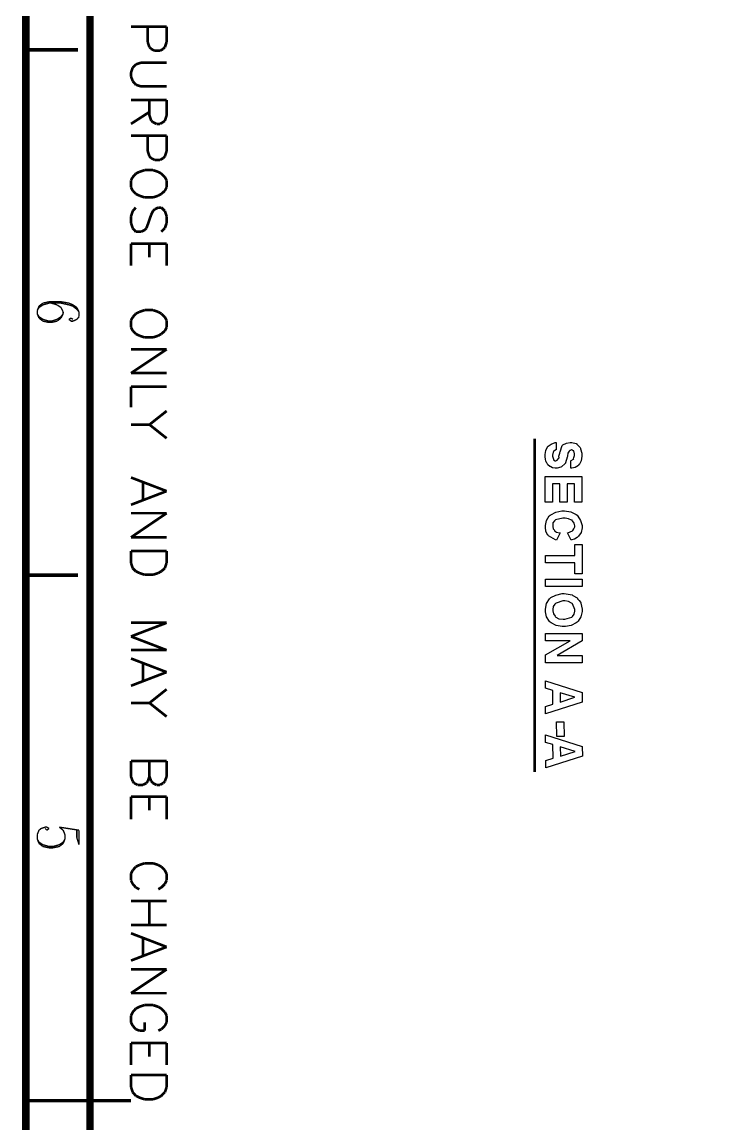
# Model space of a CAD drawing. Extents: x 0.1 to 11.6, y 0.3 to 16.2.
# Drawn here: x 0.141 to 2.746, y 8.177 to 12.347 of the extents above; entities that cross this region are included whole.
import ezdxf

# ---------------------------------------------------------------- set-up
doc = ezdxf.new("R2010")
doc.units = 0
doc.layers.get('0').update_dxf_attribs({"linetype": 'CONTINUOUS'})

msp = doc.modelspace()

# ---------------------------------------------------------------- linework, layer by layer
at = {"color": 0}
for points, const_width in [([(0.155003, 0.310004), (0.155003, 16.22)], 0.028333), ([(0.398329, 0.533311), (0.398329, 16.02)], 0.028333), ([(0.688314, 12.33), (0.553331, 12.33)], 0.01), ([(0.616644, 12.2717), (0.616644, 12.33)], 0.01), ([(0.688314, 12.33), (0.688314, 12.2717)], 0.01), ([(0.623318, 12.2517), (0.616644, 12.2717)], 0.01), ([(0.688314, 12.2717), (0.68164, 12.2517)], 0.01), ([(0.353353, 12.2416), (0.155003, 12.2416)], 0.013333), ([(0.629992, 12.245), (0.623318, 12.2517)], 0.01), ([(0.643338, 12.2383), (0.629992, 12.245)], 0.01), ([(0.663357, 12.2383), (0.643338, 12.2383)], 0.01), ([(0.675022, 12.245), (0.663357, 12.2383)], 0.01), ([(0.68164, 12.2517), (0.675022, 12.245)], 0.01), ([(0.560004, 12.175), (0.553331, 12.155)], 0.01), ([(0.571669, 12.1867), (0.560004, 12.175)], 0.01), ([(0.591689, 12.1934), (0.571669, 12.1867)], 0.01), ([(0.688314, 12.1934), (0.591689, 12.1934)], 0.01), ([(0.553331, 12.155), (0.553331, 12.1417)], 0.01), ([(0.553331, 12.1417), (0.560004, 12.1233)], 0.01), ([(0.560004, 12.1233), (0.571669, 12.11)], 0.01), ([(0.571669, 12.11), (0.591689, 12.1033)], 0.01), ([(0.591689, 12.1033), (0.688314, 12.1033)], 0.01), ([(0.688314, 12.0517), (0.553331, 12.0517)], 0.01), ([(0.623318, 11.9933), (0.623318, 12.0517)], 0.01), ([(0.688314, 12.0517), (0.688314, 11.9933)], 0.01), ([(0.623318, 12.0067), (0.553331, 11.9616)], 0.01), ([(0.629992, 11.9733), (0.623318, 11.9933)], 0.01), ([(0.636664, 11.9683), (0.629992, 11.9733)], 0.01), ([(0.650011, 11.9616), (0.636664, 11.9683)], 0.01), ([(0.675022, 11.9683), (0.663357, 11.9616)], 0.01), ([(0.68164, 11.9733), (0.675022, 11.9683)], 0.01), ([(0.688314, 11.9933), (0.68164, 11.9733)], 0.01), ([(0.663357, 11.9616), (0.650011, 11.9616)], 0.01), ([(0.688314, 11.9167), (0.553331, 11.9167)], 0.01), ([(0.616644, 11.8583), (0.616644, 11.9167)], 0.01), ([(0.688314, 11.9167), (0.688314, 11.8583)], 0.01), ([(0.623318, 11.8383), (0.616644, 11.8583)], 0.01), ([(0.688314, 11.8583), (0.68164, 11.8383)], 0.01), ([(0.629992, 11.8317), (0.623318, 11.8383)], 0.01), ([(0.643338, 11.825), (0.629992, 11.8317)], 0.01), ([(0.663357, 11.825), (0.643338, 11.825)], 0.01), ([(0.675022, 11.8317), (0.663357, 11.825)], 0.01), ([(0.68164, 11.8383), (0.675022, 11.8317)], 0.01), ([(0.560004, 11.76), (0.553331, 11.7483)], 0.01), ([(0.571669, 11.7733), (0.560004, 11.76)], 0.01), ([(0.585015, 11.78), (0.571669, 11.7733)], 0.01), ([(0.604981, 11.7867), (0.585015, 11.78)], 0.01), ([(0.636664, 11.7867), (0.604981, 11.7867)], 0.01), ([(0.656685, 11.78), (0.636664, 11.7867)], 0.01), ([(0.668349, 11.7733), (0.656685, 11.78)], 0.01), ([(0.68164, 11.76), (0.668349, 11.7733)], 0.01), ([(0.688314, 11.7483), (0.68164, 11.76)], 0.01), ([(0.553331, 11.7483), (0.553331, 11.7217)], 0.01), ([(0.553331, 11.7217), (0.560004, 11.7083)], 0.01), ([(0.68164, 11.7083), (0.688314, 11.7217)], 0.01), ([(0.688314, 11.7217), (0.688314, 11.7483)], 0.01), ([(0.560004, 11.7083), (0.571669, 11.6967)], 0.01), ([(0.571669, 11.6967), (0.585015, 11.69)], 0.01), ([(0.585015, 11.69), (0.604981, 11.6833)], 0.01), ([(0.604981, 11.6833), (0.636664, 11.6833)], 0.01), ([(0.636664, 11.6833), (0.656685, 11.69)], 0.01), ([(0.656685, 11.69), (0.668349, 11.6967)], 0.01), ([(0.668349, 11.6967), (0.68164, 11.7083)], 0.01), ([(0.553331, 11.6117), (0.560004, 11.6317)], 0.01), ([(0.560004, 11.6317), (0.571669, 11.645)], 0.01), ([(0.636664, 11.6317), (0.629992, 11.6183)], 0.01), ([(0.643338, 11.6383), (0.636664, 11.6317)], 0.01), ([(0.656685, 11.645), (0.643338, 11.6383)], 0.01), ([(0.668349, 11.645), (0.656685, 11.645)], 0.01), ([(0.68164, 11.6317), (0.668349, 11.645)], 0.01), ([(0.688314, 11.6117), (0.68164, 11.6317)], 0.01), ([(0.553331, 11.5866), (0.553331, 11.6117)], 0.01), ([(0.629992, 11.6183), (0.616644, 11.58)], 0.01), ([(0.688314, 11.5866), (0.688314, 11.6117)], 0.01), ([(0.560004, 11.5667), (0.553331, 11.5866)], 0.01), ([(0.571669, 11.5533), (0.560004, 11.5667)], 0.01), ([(0.591689, 11.5533), (0.571669, 11.5533)], 0.01), ([(0.604981, 11.56), (0.591689, 11.5533)], 0.01), ([(0.611654, 11.5667), (0.604981, 11.56)], 0.01), ([(0.616644, 11.58), (0.611654, 11.5667)], 0.01), ([(0.668349, 11.5533), (0.68164, 11.5667)], 0.01), ([(0.68164, 11.5667), (0.688314, 11.5866)], 0.01), ([(0.688314, 11.5084), (0.553331, 11.5084)], 0.01), ([(0.553331, 11.5084), (0.553331, 11.425)], 0.01), ([(0.623318, 11.5084), (0.623318, 11.4567)], 0.01), ([(0.688314, 11.5084), (0.688314, 11.425)], 0.01), ([(0.205024, 11.2717), (0.198351, 11.255)], 0.005208), ([(0.205024, 11.2667), (0.198351, 11.255)], 0.005208), ([(0.219997, 11.2833), (0.205024, 11.2717)], 0.005208), ([(0.219997, 11.2767), (0.205024, 11.2667)], 0.005208), ([(0.243326, 11.2884), (0.219997, 11.2833)], 0.005208), ([(0.243326, 11.2833), (0.219997, 11.2767)], 0.005208), ([(0.288357, 11.2884), (0.243326, 11.2884)], 0.005208), ([(0.288357, 11.2833), (0.243326, 11.2833)], 0.005208), ([(0.273329, 11.2767), (0.251682, 11.2833)], 0.005208), ([(0.288357, 11.2667), (0.273329, 11.2767)], 0.005208), ([(0.31836, 11.2833), (0.288357, 11.2884)], 0.005208), ([(0.31836, 11.2767), (0.288357, 11.2833)], 0.005208), ([(0.296658, 11.25), (0.288357, 11.2667)], 0.005208), ([(0.333333, 11.2767), (0.31836, 11.2833)], 0.005208), ([(0.333333, 11.2717), (0.31836, 11.2767)], 0.005208), ([(0.348307, 11.2667), (0.333333, 11.2767)], 0.005208), ([(0.348307, 11.26), (0.333333, 11.2717)], 0.005208), ([(0.356663, 11.25), (0.348307, 11.2667)], 0.005208), ([(0.356663, 11.25), (0.348307, 11.26)], 0.005208), ([(0.604981, 11.2567), (0.585015, 11.25)], 0.01), ([(0.636664, 11.2567), (0.604981, 11.2567)], 0.01), ([(0.656685, 11.25), (0.636664, 11.2567)], 0.01), ([(0.198351, 11.255), (0.198351, 11.2433)], 0.005208), ([(0.198351, 11.2433), (0.205024, 11.2267)], 0.005208), ([(0.198351, 11.2433), (0.205024, 11.2317)], 0.005208), ([(0.205024, 11.2317), (0.219997, 11.2217)], 0.005208), ([(0.205024, 11.2267), (0.219997, 11.215)], 0.005208), ([(0.219997, 11.2217), (0.243326, 11.215)], 0.005208), ([(0.251682, 11.215), (0.273329, 11.2217)], 0.005208), ([(0.273329, 11.2217), (0.288357, 11.2317)], 0.005208), ([(0.273329, 11.215), (0.288357, 11.2267)], 0.005208), ([(0.288357, 11.2267), (0.296658, 11.2433)], 0.005208), ([(0.288357, 11.2317), (0.296658, 11.2433)], 0.005208), ([(0.296658, 11.2433), (0.296658, 11.25)], 0.005208), ([(0.32666, 11.2267), (0.31836, 11.2217)], 0.005208), ([(0.31836, 11.2217), (0.32666, 11.215)], 0.005208), ([(0.333333, 11.2217), (0.32666, 11.2267)], 0.005208), ([(0.333333, 11.215), (0.348307, 11.2217)], 0.005208), ([(0.348307, 11.2217), (0.356663, 11.2317)], 0.005208), ([(0.356663, 11.2317), (0.356663, 11.25)], 0.005208), ([(0.560004, 11.23), (0.553331, 11.2183)], 0.01), ([(0.553331, 11.2183), (0.553331, 11.1917)], 0.01), ([(0.571669, 11.2433), (0.560004, 11.23)], 0.01), ([(0.585015, 11.25), (0.571669, 11.2433)], 0.01), ([(0.668349, 11.2433), (0.656685, 11.25)], 0.01), ([(0.68164, 11.23), (0.668349, 11.2433)], 0.01), ([(0.688314, 11.2183), (0.68164, 11.23)], 0.01), ([(0.688314, 11.1917), (0.688314, 11.2183)], 0.01), ([(0.219997, 11.215), (0.243326, 11.21)], 0.005208), ([(0.243326, 11.215), (0.251682, 11.215)], 0.005208), ([(0.243326, 11.21), (0.251682, 11.21)], 0.005208), ([(0.251682, 11.21), (0.273329, 11.215)], 0.005208), ([(0.32666, 11.215), (0.333333, 11.215)], 0.005208), ([(0.553331, 11.1917), (0.560004, 11.1783)], 0.01), ([(0.560004, 11.1783), (0.571669, 11.1667)], 0.01), ([(0.668349, 11.1667), (0.68164, 11.1783)], 0.01), ([(0.68164, 11.1783), (0.688314, 11.1917)], 0.01), ([(0.571669, 11.1667), (0.585015, 11.16)], 0.01), ([(0.585015, 11.16), (0.604981, 11.1533)], 0.01), ([(0.604981, 11.1533), (0.636664, 11.1533)], 0.01), ([(0.636664, 11.1533), (0.656685, 11.16)], 0.01), ([(0.656685, 11.16), (0.668349, 11.1667)], 0.01), ([(0.688314, 11.1083), (0.553331, 11.1083)], 0.01), ([(0.688314, 11.1083), (0.553331, 11.0183)], 0.01), ([(0.688314, 11.0183), (0.553331, 11.0183)], 0.01), ([(0.688314, 10.9667), (0.553331, 10.9667)], 0.01), ([(0.553331, 10.9667), (0.553331, 10.8883)], 0.01), ([(0.688314, 10.875), (0.623318, 10.8233)], 0.01), ([(0.623318, 10.8233), (0.553331, 10.8233)], 0.01), ([(0.688314, 10.7717), (0.623318, 10.8233)], 0.01), ([(2.08165, 10.77), (2.08165, 9.50836)], 0.01), ([(0.688314, 10.5717), (0.553331, 10.6233)], 0.01), ([(0.598307, 10.6033), (0.598307, 10.54)], 0.01), ([(0.688314, 10.5717), (0.553331, 10.52)], 0.01), ([(0.688314, 10.4883), (0.553331, 10.4883)], 0.01), ([(0.688314, 10.4883), (0.553331, 10.3967)], 0.01), ([(0.688314, 10.3967), (0.553331, 10.3967)], 0.01), ([(0.688314, 10.345), (0.553331, 10.345)], 0.01), ([(0.553331, 10.3), (0.553331, 10.345)], 0.01), ([(0.688314, 10.345), (0.688314, 10.3)], 0.01), ([(0.560004, 10.28), (0.553331, 10.3)], 0.01), ([(0.688314, 10.3), (0.68164, 10.28)], 0.01), ([(0.353353, 10.2533), (0.155003, 10.2533)], 0.013333), ([(0.571669, 10.2683), (0.560004, 10.28)], 0.01), ([(0.585015, 10.2617), (0.571669, 10.2683)], 0.01), ([(0.604981, 10.255), (0.585015, 10.2617)], 0.01), ([(0.636664, 10.255), (0.604981, 10.255)], 0.01), ([(0.656685, 10.2617), (0.636664, 10.255)], 0.01), ([(0.668349, 10.2683), (0.656685, 10.2617)], 0.01), ([(0.68164, 10.28), (0.668349, 10.2683)], 0.01), ([(0.688314, 10.0733), (0.553331, 10.0733)], 0.01), ([(0.688314, 10.0733), (0.553331, 10.0217)], 0.01), ([(0.688314, 9.97), (0.553331, 10.0217)], 0.01), ([(0.688314, 9.97), (0.553331, 9.97)], 0.01), ([(0.688314, 9.88667), (0.553331, 9.93832)], 0.01), ([(0.688314, 9.88667), (0.553331, 9.83501)], 0.01), ([(0.598307, 9.91835), (0.598307, 9.85499)], 0.01), ([(0.688314, 9.82167), (0.623318, 9.77001)], 0.01), ([(0.623318, 9.77001), (0.553331, 9.77001)], 0.01), ([(0.688314, 9.71832), (0.623318, 9.77001)], 0.01), ([(0.688314, 9.55003), (0.553331, 9.55003)], 0.01), ([(0.553331, 9.49164), (0.553331, 9.55003)], 0.01), ([(0.623318, 9.55003), (0.623318, 9.49164)], 0.01), ([(0.688314, 9.55003), (0.688314, 9.49164)], 0.01), ([(0.560004, 9.47331), (0.553331, 9.49164)], 0.01), ([(0.564996, 9.46669), (0.560004, 9.47331)], 0.01), ([(0.578342, 9.46001), (0.564996, 9.46669)], 0.01), ([(0.611654, 9.46669), (0.598307, 9.46001)], 0.01), ([(0.616644, 9.47331), (0.611654, 9.46669)], 0.01), ([(0.623318, 9.49164), (0.616644, 9.47331)], 0.01), ([(0.629992, 9.47331), (0.623318, 9.49164)], 0.01), ([(0.636664, 9.46669), (0.629992, 9.47331)], 0.01), ([(0.650011, 9.46001), (0.636664, 9.46669)], 0.01), ([(0.675022, 9.46669), (0.663357, 9.46001)], 0.01), ([(0.68164, 9.47331), (0.675022, 9.46669)], 0.01), ([(0.688314, 9.49164), (0.68164, 9.47331)], 0.01), ([(0.598307, 9.46001), (0.578342, 9.46001)], 0.01), ([(0.663357, 9.46001), (0.650011, 9.46001)], 0.01), ([(0.688314, 9.41499), (0.553331, 9.41499)], 0.01), ([(0.553331, 9.41499), (0.553331, 9.33003)], 0.01), ([(0.623318, 9.41499), (0.623318, 9.36333)], 0.01), ([(0.688314, 9.41499), (0.688314, 9.33003)], 0.01), ([(0.213325, 9.29497), (0.228353, 9.30003)], 0.005208), ([(0.228353, 9.30003), (0.235026, 9.30003)], 0.005208), ([(0.235026, 9.30003), (0.243326, 9.29497)], 0.005208), ([(0.356663, 9.28836), (0.281685, 9.30003)], 0.005208), ([(0.281685, 9.30003), (0.296658, 9.28836)], 0.005208), ([(0.198351, 9.27165), (0.205024, 9.28836)], 0.005208), ([(0.198351, 9.25499), (0.198351, 9.27165)], 0.005208), ([(0.205024, 9.28836), (0.213325, 9.29497)], 0.005208), ([(0.235026, 9.28836), (0.228353, 9.29497)], 0.005208), ([(0.243326, 9.29497), (0.235026, 9.28836)], 0.005208), ([(0.296658, 9.28836), (0.303331, 9.27165)], 0.005208), ([(0.303331, 9.27165), (0.303331, 9.25499)], 0.005208), ([(0.348307, 9.28836), (0.348307, 9.25999)], 0.005208), ([(0.348307, 9.25999), (0.356663, 9.23335)], 0.005208), ([(0.356663, 9.28836), (0.356663, 9.23335)], 0.005208), ([(0.205024, 9.23833), (0.198351, 9.25499)], 0.005208), ([(0.205024, 9.24333), (0.198351, 9.25499)], 0.005208), ([(0.219997, 9.23335), (0.205024, 9.24333)], 0.005208), ([(0.219997, 9.22667), (0.205024, 9.23833)], 0.005208), ([(0.243326, 9.22667), (0.219997, 9.23335)], 0.005208), ([(0.243326, 9.22168), (0.219997, 9.22667)], 0.005208), ([(0.258356, 9.22667), (0.243326, 9.22667)], 0.005208), ([(0.258356, 9.22168), (0.243326, 9.22168)], 0.005208), ([(0.281685, 9.23335), (0.258356, 9.22667)], 0.005208), ([(0.281685, 9.22667), (0.258356, 9.22168)], 0.005208), ([(0.296658, 9.24333), (0.281685, 9.23335)], 0.005208), ([(0.296658, 9.23833), (0.281685, 9.22667)], 0.005208), ([(0.303331, 9.25499), (0.296658, 9.23833)], 0.005208), ([(0.303331, 9.25499), (0.296658, 9.24333)], 0.005208), ([(0.560004, 9.13667), (0.553331, 9.12332)], 0.01), ([(0.571669, 9.15001), (0.560004, 9.13667)], 0.01), ([(0.585015, 9.15668), (0.571669, 9.15001)], 0.01), ([(0.604981, 9.16336), (0.585015, 9.15668)], 0.01), ([(0.636664, 9.16336), (0.604981, 9.16336)], 0.01), ([(0.656685, 9.15668), (0.636664, 9.16336)], 0.01), ([(0.668349, 9.15001), (0.656685, 9.15668)], 0.01), ([(0.68164, 9.13667), (0.668349, 9.15001)], 0.01), ([(0.688314, 9.12332), (0.68164, 9.13667)], 0.01), ([(0.553331, 9.12332), (0.553331, 9.09831)], 0.01), ([(0.553331, 9.09831), (0.560004, 9.08501)], 0.01), ([(0.68164, 9.08501), (0.688314, 9.09831)], 0.01), ([(0.688314, 9.09831), (0.688314, 9.12332)], 0.01), ([(0.560004, 9.08501), (0.571669, 9.07167)], 0.01), ([(0.571669, 9.07167), (0.585015, 9.065)], 0.01), ([(0.656685, 9.065), (0.668349, 9.07167)], 0.01), ([(0.668349, 9.07167), (0.68164, 9.08501)], 0.01), ([(0.688314, 9.02001), (0.553331, 9.02001)], 0.01), ([(0.623318, 9.02001), (0.623318, 8.93001)], 0.01), ([(0.688314, 8.93001), (0.553331, 8.93001)], 0.01), ([(0.688314, 8.84668), (0.553331, 8.89833)], 0.01), ([(0.598307, 8.87831), (0.598307, 8.81332)], 0.01), ([(0.688314, 8.84668), (0.553331, 8.79497)], 0.01), ([(0.688314, 8.76167), (0.553331, 8.76167)], 0.01), ([(0.688314, 8.76167), (0.553331, 8.67165)], 0.01), ([(0.688314, 8.67165), (0.553331, 8.67165)], 0.01), ([(0.560004, 8.59999), (0.553331, 8.58664)], 0.01), ([(0.553331, 8.58664), (0.553331, 8.56168)], 0.01), ([(0.571669, 8.61333), (0.560004, 8.59999)], 0.01), ([(0.585015, 8.62001), (0.571669, 8.61333)], 0.01), ([(0.604981, 8.62668), (0.585015, 8.62001)], 0.01), ([(0.636664, 8.62668), (0.604981, 8.62668)], 0.01), ([(0.656685, 8.62001), (0.636664, 8.62668)], 0.01), ([(0.668349, 8.61333), (0.656685, 8.62001)], 0.01), ([(0.68164, 8.59999), (0.668349, 8.61333)], 0.01), ([(0.688314, 8.58664), (0.68164, 8.59999)], 0.01), ([(0.688314, 8.56168), (0.688314, 8.58664)], 0.01), ([(0.553331, 8.56168), (0.560004, 8.54833)], 0.01), ([(0.560004, 8.54833), (0.571669, 8.535)], 0.01), ([(0.604981, 8.56168), (0.604981, 8.53)], 0.01), ([(0.668349, 8.535), (0.68164, 8.54833)], 0.01), ([(0.68164, 8.54833), (0.688314, 8.56168)], 0.01), ([(0.571669, 8.535), (0.585015, 8.53)], 0.01), ([(0.585015, 8.53), (0.604981, 8.53)], 0.01), ([(0.656685, 8.53), (0.668349, 8.535)], 0.01), ([(0.688314, 8.48335), (0.553331, 8.48335)], 0.01), ([(0.553331, 8.48335), (0.553331, 8.40001)], 0.01), ([(0.623318, 8.48335), (0.623318, 8.43164)], 0.01), ([(0.688314, 8.48335), (0.688314, 8.40001)], 0.01), ([(0.688314, 8.36165), (0.553331, 8.36165)], 0.01), ([(0.553331, 8.31668), (0.553331, 8.36165)], 0.01), ([(0.688314, 8.36165), (0.688314, 8.31668)], 0.01), ([(0.560004, 8.29665), (0.553331, 8.31668)], 0.01), ([(0.571669, 8.28331), (0.560004, 8.29665)], 0.01), ([(0.68164, 8.29665), (0.668349, 8.28331)], 0.01), ([(0.688314, 8.31668), (0.68164, 8.29665)], 0.01), ([(0.353353, 8.26497), (0.155003, 8.26497)], 0.013333), ([(0.155003, 8.26497), (0.553331, 8.26497)], 0.013333), ([(0.585015, 8.27669), (0.571669, 8.28331)], 0.01), ([(0.604981, 8.27001), (0.585015, 8.27669)], 0.01), ([(0.636664, 8.27001), (0.604981, 8.27001)], 0.01), ([(0.656685, 8.27669), (0.636664, 8.27001)], 0.01), ([(0.668349, 8.28331), (0.656685, 8.27669)], 0.01)]:
    msp.add_lwpolyline(points, dxfattribs=dict(at, const_width=const_width))
at = {"color": 0, "const_width": 0.005208}
msp.add_lwpolyline([(0.155003, 16.22), (11.57, 16.22), (11.57, 0.310004), (0.155003, 0.310004), (0.155003, 16.22)], close=True, dxfattribs=at)
at = {"color": 0}
for points in [[(2.16331, 10.7561), (2.16331, 10.7283), (2.16211, 10.728), (2.15321, 10.7221), (2.15267, 10.7211), (2.15186, 10.7197), (2.14958, 10.708), (2.14962, 10.7064), (2.14958, 10.7043), (2.15267, 10.6925), (2.15332, 10.6916), (2.1536, 10.6904), (2.15972, 10.6866), (2.16178, 10.6866), (2.16178, 10.6866), (2.16683, 10.6888), (2.16721, 10.6892), (2.16721, 10.6895), (2.17372, 10.6969), (2.17458, 10.6979), (2.17449, 10.6979), (2.17318, 10.7036), (2.17686, 10.715), (2.17763, 10.7174), (2.1786, 10.7205), (2.18642, 10.7439), (2.18696, 10.7452), (2.18896, 10.7468), (2.20264, 10.7532), (2.21625, 10.7563), (2.22081, 10.7563), (2.22244, 10.7563), (2.23942, 10.7516), (2.241, 10.7507), (2.24186, 10.749), (2.25467, 10.7363), (2.25553, 10.7346), (2.25558, 10.7323), (2.26053, 10.7148), (2.26053, 10.709), (2.26053, 10.7042), (2.25776, 10.6865), (2.25114, 10.6742), (2.24924, 10.6721), (2.24713, 10.6689), (2.23568, 10.661), (2.22222, 10.6592), (2.21907, 10.6591), (2.21907, 10.6868), (2.22026, 10.6871), (2.22917, 10.6925), (2.22971, 10.6934), (2.22933, 10.6936), (2.23068, 10.6988), (2.23275, 10.7069), (2.23275, 10.7086), (2.23275, 10.7126), (2.22949, 10.7238), (2.22885, 10.7248), (2.22786, 10.7247), (2.2245, 10.7263), (2.22254, 10.7285), (2.2219, 10.7285), (2.22097, 10.7285), (2.2156, 10.7256), (2.21517, 10.725), (2.21283, 10.7234), (2.20714, 10.7159), (2.20572, 10.7058), (2.20562, 10.7029), (2.2054, 10.6998), (2.19911, 10.6785), (2.19803, 10.6771), (2.19635, 10.6753), (2.18446, 10.6647), (2.18306, 10.6638), (2.18115, 10.6626), (2.16694, 10.6589), (2.16222, 10.6589), (2.15907, 10.6589), (2.14968, 10.6603), (2.14279, 10.6637), (2.14117, 10.6647), (2.13906, 10.6652), (2.13189, 10.6708), (2.12739, 10.679), (2.12663, 10.6808), (2.12537, 10.6819), (2.1224, 10.6915), (2.12185, 10.703), (2.12185, 10.7068), (2.12181, 10.7101), (2.12429, 10.726), (2.13049, 10.7395), (2.13226, 10.7415), (2.13314, 10.7425), (2.14399, 10.7496), (2.15989, 10.7557), (2.16331, 10.7561)], [(2.12185, 10.6266), (2.26074, 10.6268), (2.26096, 10.5296), (2.23318, 10.5296), (2.23296, 10.599), (2.20518, 10.599), (2.2054, 10.5296), (2.17763, 10.5293), (2.1774, 10.5988), (2.14962, 10.5988), (2.14985, 10.5293), (2.12207, 10.5293), (2.12185, 10.6266)], [(2.17785, 10.4137), (2.16396, 10.386), (2.16043, 10.3869), (2.13422, 10.4028), (2.13249, 10.4051), (2.12989, 10.4069), (2.12349, 10.4197), (2.12229, 10.4341), (2.12229, 10.4389), (2.12224, 10.4422), (2.12663, 10.4607), (2.13726, 10.4781), (2.14031, 10.4808), (2.14296, 10.4826), (2.16135, 10.4916), (2.18511, 10.4973), (2.19043, 10.4973), (2.19493, 10.4973), (2.21847, 10.4932), (2.23921, 10.4836), (2.24229, 10.4808), (2.24463, 10.4771), (2.25515, 10.4603), (2.26112, 10.4419), (2.26118, 10.4374), (2.26112, 10.4327), (2.25726, 10.4149), (2.24832, 10.4017), (2.24576, 10.3992), (2.24317, 10.3967), (2.23301, 10.39), (2.22233, 10.3869), (2.21951, 10.3862), (2.20562, 10.414), (2.20774, 10.4143), (2.22456, 10.4218), (2.22581, 10.4228), (2.22651, 10.4232), (2.23062, 10.4293), (2.2334, 10.4368), (2.2334, 10.4393), (2.23335, 10.4407), (2.23074, 10.4501), (2.22504, 10.4598), (2.22342, 10.4613), (2.22146, 10.4622), (2.21029, 10.4667), (2.19667, 10.4695), (2.19217, 10.4695), (2.18832, 10.4695), (2.16124, 10.4626), (2.15961, 10.4613), (2.15717, 10.4594), (2.1511, 10.4511), (2.15001, 10.4422), (2.15007, 10.44), (2.15001, 10.4374), (2.15169, 10.4296), (2.15565, 10.4249), (2.15679, 10.4237), (2.15733, 10.4218), (2.16456, 10.4166), (2.17546, 10.4143), (2.17785, 10.4137)], [(2.12229, 10.3282), (2.2334, 10.3284), (2.2334, 10.3701), (2.26118, 10.3701), (2.26139, 10.259), (2.23361, 10.259), (2.23361, 10.3006), (2.1225, 10.3004), (2.12229, 10.3282)], [(2.12244, 10.2381), (2.26133, 10.2383), (2.26133, 10.2105), (2.12244, 10.2103), (2.12244, 10.2381)], [(2.19108, 10.1842), (2.19342, 10.1842), (2.22325, 10.1793), (2.22558, 10.1783), (2.22678, 10.1769), (2.24246, 10.1677), (2.24382, 10.1664), (2.24431, 10.1643), (2.24972, 10.1572), (2.25549, 10.1512), (2.25618, 10.1497), (2.25629, 10.1471), (2.26156, 10.1245), (2.26161, 10.1219), (2.26156, 10.1166), (2.25694, 10.0954), (2.24621, 10.0792), (2.24317, 10.0763), (2.23926, 10.0732), (2.21989, 10.063), (2.19889, 10.0592), (2.19194, 10.0592), (2.18653, 10.0591), (2.16288, 10.0633), (2.14399, 10.0731), (2.14094, 10.0759), (2.13753, 10.0785), (2.12668, 10.0954), (2.12272, 10.1148), (2.12272, 10.1213), (2.12267, 10.1255), (2.12706, 10.1463), (2.13769, 10.1642), (2.14074, 10.167), (2.14339, 10.169), (2.16183, 10.1785), (2.18571, 10.1842), (2.19108, 10.1842)], [(2.19194, 10.1564), (2.18853, 10.1564), (2.16265, 10.1481), (2.16092, 10.1464), (2.15826, 10.1444), (2.15164, 10.1347), (2.15044, 10.1238), (2.1505, 10.1212), (2.15044, 10.1182), (2.15306, 10.1068), (2.15918, 10.0981), (2.16092, 10.0965), (2.16178, 10.0941), (2.17279, 10.0881), (2.18907, 10.087), (2.1926, 10.087), (2.19601, 10.087), (2.2219, 10.0949), (2.22364, 10.0965), (2.22499, 10.0973), (2.23074, 10.1062), (2.23383, 10.1177), (2.23383, 10.1215), (2.23378, 10.1235), (2.22493, 10.1453), (2.22319, 10.1469), (2.22119, 10.1481), (2.20979, 10.1535), (2.1964, 10.1564), (2.19194, 10.1564)], [(2.12272, 10.0332), (2.26161, 10.0334), (2.26161, 10.0046), (2.16743, 9.94987), (2.26183, 9.95008), (2.26183, 9.92231), (2.12294, 9.9221), (2.12294, 9.95182), (2.21582, 10.0056), (2.12272, 10.0054), (2.12272, 10.0332)], [(2.12321, 9.72879), (2.12321, 9.75678), (2.15099, 9.76546), (2.15076, 9.81754), (2.12299, 9.82557), (2.12299, 9.85379), (2.26187, 9.81017), (2.2621, 9.77285), (2.12321, 9.72879)], [(2.17876, 9.77328), (2.23432, 9.7915), (2.17854, 9.80886), (2.17876, 9.77328)], [(2.16488, 9.69883), (2.19265, 9.69906), (2.19287, 9.6435), (2.1651, 9.64328), (2.16488, 9.69883)], [(2.12354, 9.52399), (2.12354, 9.55197), (2.15132, 9.56065), (2.1511, 9.61274), (2.12332, 9.62076), (2.12332, 9.64899), (2.26221, 9.60536), (2.26243, 9.56803), (2.12354, 9.52399)], [(2.1791, 9.56847), (2.23465, 9.58669), (2.17887, 9.60406), (2.1791, 9.56847)]]:
    msp.add_lwpolyline(points, close=True, dxfattribs=at)

doc.saveas('drawing.dxf')
